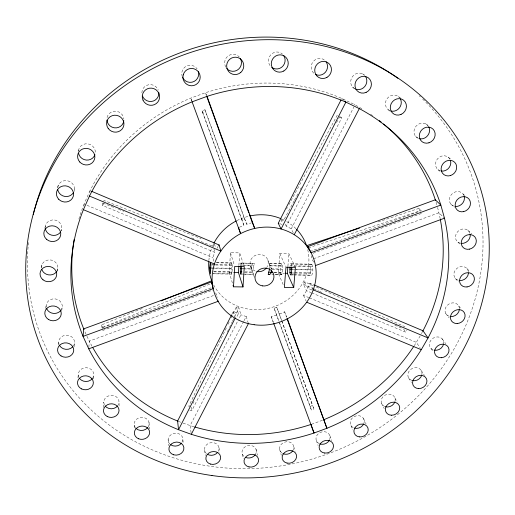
<?xml version="1.0" encoding="UTF-8"?>
<svg xmlns="http://www.w3.org/2000/svg" width="515" height="515" viewBox="0 0 515 515"><rect width="100%" height="100%" fill="white"/><g stroke="black" fill="none" stroke-linecap="round" stroke-linejoin="round"><path stroke-width="0.39" stroke-dasharray="2.58 1.93" d="M119.055 405.923L119.074 402.048M103.586 407.571L103.772 402.131M310.642 273.246C310.796 270.542 310.075 265.837 311.858 264.304C313.03 267.684 313.429 271.856 311.781 275.216L294.207 274.971M102.691 328.589L102.743 327.295L101.655 324.849L142.475 308.401M101.655 324.849L101.507 328.074L213.062 287.119M93.492 378.943L93.666 375.956M232.381 283.038L229.297 272.461L230.443 252.717L239.675 252.878L244.033 265.804M231.737 274.083L231.312 273.909L231.016 271.675L231.531 262.914L231.956 263.049L232.252 265.276L232.317 268.746L231.737 274.083L212.804 273.813M213.731 261.202L212.824 257.661A51.616 47.824 -20.9 0 1 214.877 252.408L102.704 205.517L102.846 203.116L104.043 200.464L201.069 238.606M238.896 265.495L239.675 252.878M88.857 347.29L89.307 341.117L86.913 336.192M283.153 284.583L278.319 273.162L279.825 253.58L288.915 253.741L295.063 266.635M281.795 274.791L281.196 274.617L280.765 272.396L280.913 265.676L281.441 263.706L282.04 263.847L282.478 266.055L282.593 269.5L281.795 274.791L274.907 274.695M287.911 266.255L288.915 253.741M77.977 377.752L78.383 373.285M74.063 346.872L74.559 342.224M89.9 192.198L90.067 190.666A187.37 174.012 -20.9 0 1 190.775 98.101L205.44 92.732A187.37 174.012 -20.9 0 1 341.786 98.462L353.361 103.991M83.9 205.491L85.11 201.545L90.067 190.666M254.41 277.385L253.084 273.652A13.751 7.493 -5 0 1 252.826 272.416A9.425 8.729 -20.9 0 1 253.052 269.055A13.474 12.83 29.8 0 1 254.037 265.611L254.41 263.41L253.18 263.262L240.859 263.062L240.453 265.045L251.674 265.219A13.3 7.307 -4.9 0 1 253.174 263.255M58.35 344.722L58.678 342.391M61.761 310.436L62.18 307.539M74.076 191.239L74.45 188.941M78.319 151.532L78.589 149.968M57.262 271.257L57.892 267.568M61.459 230.881L61.729 229.375M45.584 308.382L46.26 304.771M41.367 267.491L42.011 264.555M57.732 187.602L58.234 185.329M44.844 228.254L45.365 226.001M311.337 264.182L290.621 263.854L290.067 265.817L310.899 266.146M102.704 205.517L103.605 203.522M213.468 247.129L213.268 246.389L214.459 243.962M226.31 327.933L188.741 406.251L190.614 406.94M228.048 324.302L229.439 321.405M231.184 317.774L236.398 306.901L238.915 307.912L240.911 314.807L238.728 319.075M192.977 403.548L194.02 401.372M227.43 331.821L229.169 328.203M229.516 327.476L232.304 321.682M232.651 320.954L234.389 317.33M234.737 316.609L238.915 307.912M313.474 285.754L304.693 281.814L303.425 284.222L306.522 290.711L310.957 292.565M231.982 314.176L233.443 311.311A51.616 47.824 -20.9 0 0 238.355 313.777L236.173 318.051M189.861 410.152L191.747 410.841L238.361 319.789M293.241 232.774L291.22 228.892A51.616 47.824 -20.9 0 0 286.269 226.207L341.696 117.948L339.958 116.242M243.659 321.437L190.144 425.564L191.194 433.514M244.026 320.729L246.222 316.448A51.616 47.824 -20.9 0 1 240.911 314.807M291.22 228.892L353.876 106.985M286.61 208.936L287.376 207.526M288.902 204.7L337.344 114.993M294.129 200.895L283.443 220.645L281.293 219.699M294.516 200.187L297.953 193.84M300.245 189.604L301.391 187.492M336.52 122.589L339.572 116.944M422.21 332.233L421.418 333.701M311.697 292.874L405.691 332.156L407.011 329.825M420.195 335.889L416.358 342.346A187.37 174.012 -20.9 0 1 414.202 345.726M243.408 274.25L253.444 274.392L252.595 271.984A12.63 12.019 29.1 0 1 252.299 271.347L252.067 270.781M269.178 263.571L282.04 263.847M269.068 263.635L270.195 265.862A12.804 12.206 28.6 0 1 270.491 266.506L270.723 267.079A13.763 13.126 28.5 0 1 271.302 269.055M102.743 327.295L210.242 283.958M281.57 320.143L276.748 307.268L274.128 308.228L278.821 321.07M322.409 420.272L312.129 424.057M239.494 227.263A51.616 47.824 -20.9 0 1 243.898 225.287L241.78 219.705L243.138 219.184L244.503 218.701L246.672 224.27A51.616 47.824 -20.9 0 1 250.947 223.021M309.972 251.545L421.264 210.686L418.998 208.356L377.012 222.3M102.607 330.527L213.281 289.9M313.088 253.258L421.997 213.274M213.429 295.546L89.307 341.117A187.37 174.012 -20.9 0 0 92.623 347.329M313.609 258.762L438.909 212.759L443.917 217.665M310.049 406.419L312.579 405.485L313.944 409.084L311.395 410.017L279.098 321.824M241.78 219.705L202.041 110.834L204.931 109.779L246.672 224.27M202.041 110.834L202.704 112.54L205.614 111.472M308.395 247.87L419.731 210.925L418.998 208.356M212.174 264.601L214.549 264.639M215.341 264.652L231.151 264.897M281.441 263.706L269.229 263.513A12.643 6.953 -4.6 0 1 269.416 263.886L269.532 264.169A13.59 7.474 -4.6 0 1 269.789 265.502L280.913 265.676M211.678 264.955L214.845 265.006M215.637 265.019L232.252 265.276M240.859 263.062L241.316 263.197L241.644 265.418L254.037 265.611M270.195 265.862L282.478 266.055M290.621 263.854L291.252 263.995L291.722 266.197L312.566 266.525M212 267.955L230.958 268.238M242.649 268.418L251.455 268.547A13.57 12.914 29.2 0 0 252.067 270.781M271.135 268.843L280.656 268.991M294.606 269.197L310.603 269.442M211.543 268.431L213.937 268.47M214.742 268.482L232.317 268.746M241.715 268.882L243.228 268.907M243.981 268.92L253.052 269.055M272.158 269.339L282.593 269.5M291.844 269.635L312.882 269.95M213.776 271.424L231.016 271.675M244.921 271.875L252.595 271.984M273.916 272.3L280.765 272.396M294.683 272.602L310.564 272.828M213.764 271.849L232.117 272.113M244.522 272.293L252.826 272.416M274.315 272.725L282.329 272.841M291.567 272.976L293.904 273.008M294.683 273.021L312.579 273.278M229.297 272.461L233.115 272.512M278.319 273.162L284.338 273.253M213.332 273.652L231.312 273.909M240.634 274.038L253.683 274.225M275.113 274.527L281.196 274.617M291.96 274.765L293.55 274.791M294.342 274.804L311.781 275.216M271.843 274.649L274.141 274.682M291.007 274.92L293.408 274.959M216.59 262.676L231.531 262.914M216.255 262.798L231.956 263.049M241.316 263.197L254.41 263.41M291.252 263.995L311.929 264.324M183.044 423.118L190.144 425.564A187.37 174.012 -20.9 0 0 193.968 426.748M180.701 422.242L179.143 421.637M102.846 203.116L115.534 208.086M118.514 209.257L123.735 211.305M191.632 237.911L193.872 238.786M196.852 239.958L213.268 246.389M87.035 205.324L212.824 257.661M306.522 290.711A51.616 47.824 -20.9 0 1 303.522 295.398L308.717 297.561M309.464 297.87L416.358 342.346L420.382 348.359M304.693 281.814L307.809 288.271L312.251 290.132M307.809 288.271A51.616 47.824 -20.9 0 0 309.972 283.199L313.661 284.756M316.403 287.061L404.951 326.742M303.425 284.222L312.933 288.477M313.667 288.799L318.785 291.091M319.519 291.419L323.175 293.054M394.863 325.132L402.91 328.731M339.07 116.693L341.696 117.948M354.172 104.416L354.97 104.841M398.501 96.614L400.419 97.966M362.612 73.864L364.543 75.248M425.776 123.858L428.853 126.098M388.213 109.727L390.048 111.163M448.333 157.262L451.262 159.547M415.631 136.398L418.592 138.76M352.582 87.074L354.429 88.554M438.001 169.647L440.261 171.559M463.011 193.962L464.813 195.5M341.786 98.462L344.129 100.547M450.831 204.082L454.307 207.268M467.839 230.231L471.656 233.855M457.938 242.134L460.05 244.271M467.034 268.618L469.712 271.463M455.344 278.441L458.447 281.937M458.711 305.974L461.073 308.807M445.72 313.493L449.189 317.897M442.16 338.831L445.72 343.679M430.952 348.417L433.096 351.507M403.638 329.059L405.691 332.156M421.225 370.459L424.515 375.609M408.64 377.933L411.395 382.503M394.941 397.986L397.181 402.035M313.59 262.103L312.103 259.315A51.616 47.824 -20.9 0 0 311.298 255.704M381.415 403.174L384.248 408.633M285.213 224.122L286.269 226.207M280.894 219.532L282.632 223.001M309.972 283.199L312.624 288.567M363.474 418.457L366.101 424.064M303.522 295.398L306.045 300.85M279.825 253.58L285.645 266.487M86.044 334.293L84.363 330.43M207.043 96.363L205.44 92.732L206.257 94.998M350.985 425.628L352.852 429.89M267.787 259.914L269.57 264.259M270.755 267.163L271.656 269.364M279.375 314.111A51.616 47.824 -20.9 0 0 284.557 311.742L286.81 317.395M253.103 273.697L253.245 274.025A12.791 6.965 -4.9 0 0 253.444 274.392M329.812 435.516L331.789 440.583M274.128 308.228L278.911 321.115M191.883 101.114L190.775 98.101L191.831 101.082M276.709 315.09A51.616 47.824 -20.9 0 1 271.225 316.641L273.446 322.673M202.704 112.54L243.898 225.287M279.188 321.869L311.395 410.017M281.847 320.897L313.944 409.084M276.748 307.268L281.435 320.111M281.711 320.864L312.579 405.485M204.931 109.779L244.503 218.701M316.287 440.499L318.135 445.61M271.225 316.641L273.323 322.435M284.557 311.742L286.469 317.028M250.47 266.268L252.041 270.697M293.756 446.698L295.159 451.134M230.443 252.717L234.235 264.897M436.063 202.228L437.016 205.446M246.222 316.448L248.114 322.718M279.6 449.338L281.319 455.286M236.398 306.901L238.355 313.777M233.443 311.311L234.898 316.622M235.027 317.073L235.149 317.523M214.504 243.885L215.315 246.878M437.57 207.461L438.909 212.759A187.37 174.012 -20.9 0 1 440.216 218.869M213.963 248.996L214.877 252.408M256.052 449.325L257.519 455.292M216.641 295.288L216.435 294.438A51.616 47.824 -20.9 0 1 215.019 291.767M216.957 296.569L217.163 297.425M242.365 454.153L243.357 458.672M218.978 447.735L219.783 452.234M204.532 450.207L205.337 455.485M191.239 407.172L191.747 410.841M182.883 439.688L183.308 443.415M168.115 439.649L168.637 445.623M149.054 422.596L149.395 428.969M134.248 425.287L134.351 429.298M241.644 265.418L241.651 265.856M216.995 248.301A51.616 47.824 -20.9 0 1 218.109 246.46M279.98 223.761A51.616 47.824 -20.9 0 1 282.014 224.443M307.745 249.736A50.573 47.007 -20.9 0 1 275.274 306.258A50.573 47.007 -20.9 0 1 213.706 285.027M208.839 260.642A50.573 47.007 -20.9 0 1 211.536 248.61M212.334 246.582A50.573 47.007 -20.9 0 1 213.538 243.93M236.984 220.542A50.573 47.007 -20.9 0 1 249.447 216.075M281.608 218.952A50.573 47.007 -20.9 0 1 284.241 220.201M286.778 221.592A50.573 47.007 -20.9 0 1 295.951 228.679M422.648 99.028A229.793 213.693 -20.9 0 1 327.546 453.973A229.793 213.693 -20.9 0 1 28.544 241.934M419.223 95.751A229.793 213.693 -20.9 0 1 420.375 96.833M78.879 219.055A187.37 174.012 -20.9 0 1 84.074 204.088M355.672 105.221A187.37 174.012 -20.9 0 1 361.871 108.742M370.485 114.221A187.37 174.012 -20.9 0 1 373.053 115.997M353.206 427.637A7.216 6.193 -23.4 0 1 351.03 419.596A7.216 6.193 -23.4 0 1 359.985 415.927A7.216 6.193 -23.4 0 1 363.97 423.221M319.139 443.589A7.204 6.18 -20.7 0 1 316.88 435.452A7.204 6.18 -20.7 0 1 326.111 432.053A7.204 6.18 -20.7 0 1 329.619 439.733M281.731 452.917A7.223 6.193 -18 0 1 281.061 444.58A7.223 6.193 -18 0 1 290.473 442.391A7.223 6.193 -18 0 1 293.061 450.284M243.82 456.264A7.261 6.244 -15.3 0 1 243.743 447.986A7.261 6.244 -15.3 0 1 253.116 446.17A7.261 6.244 -15.3 0 1 255.71 453.973M206.418 453.58A7.326 6.322 -12.5 0 1 206.135 445.211A7.326 6.322 -12.5 0 1 215.624 443.357A7.326 6.322 -12.5 0 1 218.373 451.243M170.188 444.361A7.416 6.425 -9.8 0 1 169.744 435.851A7.416 6.425 -9.8 0 1 179.387 434.003A7.416 6.425 -9.8 0 1 182.22 442.057M135.381 427.733A7.525 6.56 -6.9 0 1 136.591 419.21A7.525 6.56 -6.9 0 1 146.363 418.669A7.525 6.56 -6.9 0 1 148.159 427.025M104.371 404.796A7.654 6.721 -4.1 0 1 111.51 395.346A7.654 6.721 -4.1 0 1 118.398 404.713M78.866 377.36A7.796 6.901 -1.1 0 1 86.43 367.716A7.796 6.901 -1.1 0 1 92.829 377.939M59.051 344.4A7.944 7.094 1.9 0 1 67.755 335.271A7.944 7.094 1.9 0 1 73.182 346.325M46.196 306.863A8.086 7.307 5 0 1 55.678 298.97A8.086 7.307 5 0 1 61.394 309.624M41.509 268A8.227 7.519 8.2 0 1 51.185 260.049A8.227 7.519 8.2 0 1 57.004 271.006M45.223 227.411A8.349 7.738 11.6 0 1 55.111 220.092A8.349 7.738 11.6 0 1 61.304 230.72M57.661 187.46A8.452 7.944 15.3 0 1 67.742 180.817A8.452 7.944 15.3 0 1 74.07 191.181M78.447 150.773A8.523 8.131 19.4 0 1 87.853 143.846A8.523 8.131 19.4 0 1 95.301 153.142M107.069 117.549A8.555 8.285 24.7 0 1 123.864 119.029M141.857 92.809A8.555 8.407 34.1 0 1 158.279 90.067M182.284 76.754A8.53 8.465 73.8 0 1 197.091 68.836M225.776 67.117A8.555 8.395 -74 0 1 239.411 57.12M270.002 65.547A8.555 8.266 -65.6 0 1 282.516 54.146M313.706 73.182A8.517 8.105 -60.6 0 1 313.41 61.291A8.517 8.105 -60.6 0 1 325.029 60.513M354.932 88.883A8.44 7.912 -56.5 0 1 352.254 76.857A8.44 7.912 -56.5 0 1 364.414 75.126M389.398 110.487A8.337 7.706 -52.9 0 1 387.293 98.384A8.337 7.706 -52.9 0 1 399.518 97.599M418.515 138.445A8.208 7.493 -49.6 0 1 415.914 126.336A8.208 7.493 -49.6 0 1 428.371 126.169M440.673 170.948A8.066 7.274 -46.3 0 1 437.415 158.961A8.066 7.274 -46.3 0 1 450.052 159.393M454.507 206.322A7.918 7.068 -43.2 0 1 451.546 194.393A7.918 7.068 -43.2 0 1 464.015 195.732M460.532 243.292A7.777 6.869 -40.2 0 1 457.867 231.454A7.777 6.869 -40.2 0 1 470.086 233.649M458.208 280.269A7.635 6.695 -37.3 0 1 456.799 268.45A7.635 6.695 -37.3 0 1 468.418 271.695M449.247 316.287A7.513 6.541 -34.5 0 1 445.25 308.762A7.513 6.541 -34.5 0 1 453.033 302.852A7.513 6.541 -34.5 0 1 459.419 308.569M432.98 349.794A7.403 6.412 -31.7 0 1 429.877 342.037A7.403 6.412 -31.7 0 1 438.02 336.939A7.403 6.412 -31.7 0 1 443.679 343.093M411.949 380.431A7.319 6.309 -28.9 0 1 408.221 372.828A7.319 6.309 -28.9 0 1 416.577 367.665A7.319 6.309 -28.9 0 1 421.952 374.257M384.66 406.496A7.255 6.232 -26.1 0 1 381.718 398.655A7.255 6.232 -26.1 0 1 390.396 394.245A7.255 6.232 -26.1 0 1 395.069 401.204M255.092 271.012A9.225 8.575 -20.9 0 1 251.056 259.354A9.225 8.575 -20.9 0 1 263.725 255.382A9.225 8.575 -20.9 0 1 266.847 267.33M269.796 265.502A9.328 8.652 -20.9 0 1 269.77 267.794M251.455 268.547A9.328 8.652 -20.9 0 1 251.674 265.219"/><path stroke-width="0.77" d="M209.631 267.916L210.3 262.579L210.757 262.714L210.886 264.942L210.435 273.78L209.631 267.916L211.214 267.942M233.482 286.816L234.711 266.416L244.29 266.564L242.996 286.932L233.482 286.816L233.044 285.304M242.996 286.932L238.458 272.59L238.844 266.281M241.664 266.5L241.091 274.212L240.634 274.038L240.312 271.811L240.408 265.714M293.724 287.55L295.404 267.349L285.973 267.208L284.364 287.434L293.724 287.55L287.344 273.298L287.846 267.04M291.754 267.06L291.567 272.976L291.007 274.92L290.376 274.746L289.919 272.532L289.964 267.143M269.603 268.618A9.328 8.652 -20.9 0 1 269.551 268.824A13.319 12.682 27.9 0 1 268.598 272.223L268.264 274.431L269.551 274.617A13.487 7.358 -4.6 0 0 271.102 272.68A9.425 8.729 -20.9 0 0 271.424 270.163M83.391 209.695L89.488 196.041A190.679 176.587 -20.9 0 1 192.101 101.828L207.043 96.363A190.679 176.587 -20.9 0 1 345.887 102.118L359.296 108.601A190.679 176.587 -20.9 0 1 440.834 205.054L444.477 218.206A190.679 176.587 -20.9 0 1 428.049 337.943L421.276 349.698A190.679 176.587 -20.9 0 1 326.909 428.28L314.028 433.025A190.679 176.587 -20.9 0 1 191.297 434.306L178.544 429.722A190.679 176.587 -20.9 0 1 88.747 348.829L83.057 336.398A190.679 176.587 -20.9 0 1 83.391 209.695L214.459 264.002L214.349 263.596M231.615 314.897L177.598 421.019L178.544 429.722L235.271 317.974M344.715 101.069L345.887 102.118L281.074 229.001L278.267 223.253L341.065 99.884M191.297 434.306L248.391 323.626L248.249 323.169M294.245 234.718L359.296 108.601M422.603 331.499L422.995 330.765A187.37 174.012 -20.9 0 0 440.364 219.635M161.034 300.927L211.588 280.823M211.568 281.93L83.72 328.86L83.057 336.398L213.165 288.638L211.568 281.93A51.616 47.824 -20.9 0 0 212.734 286.16M307.777 246.614L435.297 199.801L440.834 205.054L311.066 252.698L307.777 246.614A51.616 47.824 -20.9 0 1 309.348 249.975M88.747 348.829L218.109 301.327L218.006 300.889M315.45 265.586L444.477 218.206M359.451 228.132L306.773 245.623L306.889 245.932M194.741 426.974A187.37 174.012 -20.9 0 0 310.918 424.463L311.318 424.328M240.248 268.379L241.844 268.405M289.803 269.126L292.205 269.165M240.312 271.811L241.85 271.83M268.592 272.223L271.637 272.261M289.919 272.532L291.509 272.551M271.109 272.68L272.712 272.699M233.874 272.525L238.458 272.59M285.091 273.265L287.344 273.298M268.264 274.431L269.789 274.45M178.37 421.334L177.598 421.019A187.37 174.012 -20.9 0 1 92.623 347.329M306.676 302.208L421.276 349.698M89.488 196.041L220.851 251.101L219.094 244.96L91.548 191.29M314.401 285.065L422.995 330.765L428.049 337.943L313.249 289.829L312.837 288.986M307.133 246.279L308.195 248.256M84.042 329.645L83.72 328.86A187.37 174.012 -20.9 0 1 74.134 239.475M252.678 223.401L254.738 228.441L207.043 96.363M287.016 318.54L326.909 428.28L287.376 318.811M211.762 281.293L211.62 280.907M192.101 101.828L240.614 233.623L238.767 228.486M273.723 323.426L314.028 433.025L310.918 424.463M273.645 323.336L273.813 323.793M206.805 96.511L235.464 175.84M236.005 177.347L240.099 188.683M240.647 190.19L244.741 201.526M245.288 203.039L248.835 212.856M249.382 214.369L252.382 222.68A51.616 47.824 -20.9 0 0 252.022 222.757M238.638 228.126L238.509 227.765A51.616 47.824 -20.9 0 1 238.838 227.598M435.555 200.612L435.297 199.801A187.37 174.012 -20.9 0 0 383.495 123.967M211.504 280.591L212.766 285.877M211.401 279.857A50.573 47.007 -20.9 0 1 208.775 261.44M213.867 243.273A50.573 47.007 -20.9 0 1 236.276 220.909M250.226 215.907A50.573 47.007 -20.9 0 1 280.939 218.669M296.511 229.246A50.573 47.007 -20.9 0 1 306.348 245.011M33.256 214.62A229.793 213.693 -20.9 0 1 397.87 78.28M413.764 346.402A187.37 174.012 -20.9 0 1 323.594 419.796M379.285 120.6A187.37 174.012 -20.9 0 1 381.106 122.029M218.695 245.558A51.616 47.824 -20.9 0 1 219.094 244.96M278.267 223.253A51.616 47.824 -20.9 0 1 278.956 223.446M363.712 423.858A7.216 6.193 -23.4 0 1 354.468 428.126M329.31 440.351A7.204 6.18 -20.7 0 1 319.77 443.859M292.7 450.87A7.223 6.193 -18 0 1 282.889 453.618M255.369 454.545A7.261 6.244 -15.3 0 1 245.52 457.384M217.671 452.344A7.326 6.322 -12.5 0 1 207.526 454.365M181.55 443.106A7.416 6.425 -9.8 0 1 170.716 444.767M147.792 427.527A7.525 6.56 -6.9 0 1 135.818 428.235M117.665 405.852A7.654 6.721 -4.1 0 1 105.079 405.929M92.417 378.525A7.796 6.901 -1.1 0 1 79.542 378.461M72.699 346.891A7.944 7.094 1.9 0 1 59.605 345.578M60.97 310.268A8.086 7.307 5 0 1 53.071 313.352A8.086 7.307 5 0 1 46.492 308.15M56.592 271.663A8.227 7.519 8.2 0 1 48.532 274.856A8.227 7.519 8.2 0 1 41.812 269.403M60.577 232.033A8.349 7.738 11.6 0 1 51.597 235.155A8.349 7.738 11.6 0 1 45.262 228.158M73.49 192.488A8.452 7.944 15.3 0 1 64.819 196.427A8.452 7.944 15.3 0 1 57.77 189.848M94.934 154.706A8.523 8.131 19.4 0 1 86.365 160.075A8.523 8.131 19.4 0 1 78.557 153.283M123.832 120.748A8.555 8.285 24.7 0 1 106.908 120.117M158.845 92.488A8.555 8.407 34.1 0 1 142.475 96.093M198.423 71.669A8.53 8.465 73.8 0 1 182.587 77.462M240.389 58.523A8.555 8.395 -74 0 1 226.761 68.508M283.636 55.446A8.555 8.266 -65.6 0 1 271.785 67.388M326.111 61.781A8.517 8.105 -60.6 0 1 325.532 72.094A8.517 8.105 -60.6 0 1 315.669 74.514M365.444 76.323A8.44 7.912 -56.5 0 1 364.987 86.25A8.44 7.912 -56.5 0 1 355.582 89.166M400.361 98.841A8.337 7.706 -52.9 0 1 399.382 107.938A8.337 7.706 -52.9 0 1 390.795 111.021M428.731 126.767A8.208 7.493 -49.6 0 1 427.675 135.619A8.208 7.493 -49.6 0 1 419.249 138.677M450.541 160.654A8.066 7.274 -46.3 0 1 441.432 171.083M464.208 196.35A7.918 7.068 -43.2 0 1 455.241 206.438M470.208 234.293A7.777 6.869 -40.2 0 1 461.228 243.395M468.47 273.008A7.635 6.695 -37.3 0 1 459.509 280.533M459.412 309.238A7.513 6.541 -34.5 0 1 450.471 316.538M443.608 343.763A7.403 6.412 -31.7 0 1 434.158 350.161M421.817 374.92A7.319 6.309 -28.9 0 1 412.592 380.598M394.876 401.861A7.255 6.232 -26.1 0 1 385.291 406.715M266.307 268.077A9.225 8.575 -20.9 0 1 256.856 271.547M211.98 475.532A233.868 216.873 -20.9 0 0 477.057 178.287A233.868 216.873 -20.9 0 0 83.43 122.564A233.868 216.873 -20.9 0 0 211.98 475.532M254.14 324.72A52.524 48.519 -20.9 0 0 313.332 257.796A52.524 48.519 -20.9 0 0 224.881 245.938A52.524 48.519 -20.9 0 0 254.14 324.72M359.464 436.9A7.332 6.264 -23.4 0 0 367.916 427.901A7.332 6.264 -23.4 0 0 355.801 426.684A7.332 6.264 -23.4 0 0 359.464 436.9M324.72 453.058A7.326 6.251 -20.7 0 0 333.199 444.194A7.326 6.251 -20.7 0 0 321.045 442.874A7.326 6.251 -20.7 0 0 324.72 453.058M287.113 463.114A7.339 6.27 -18 0 0 296.46 455.009A7.339 6.27 -18 0 0 284.538 452.556A7.339 6.27 -18 0 0 287.113 463.114M249.06 466.944A7.384 6.322 -15.3 0 0 258.446 458.871A7.384 6.322 -15.3 0 0 246.382 456.335A7.384 6.322 -15.3 0 0 249.06 466.944M210.403 464.073A7.448 6.399 -12.6 0 0 220.587 456.728A7.448 6.399 -12.6 0 0 208.749 453.11A7.448 6.399 -12.6 0 0 210.403 464.073M173.652 454.797A7.545 6.508 -9.9 0 0 183.836 447.316A7.545 6.508 -9.9 0 0 171.733 443.692A7.545 6.508 -9.9 0 0 173.652 454.797M138.625 438.793A7.654 6.644 -7.1 0 0 149.62 432.04A7.654 6.644 -7.1 0 0 137.743 427.315A7.654 6.644 -7.1 0 0 138.625 438.793M107.268 416.526A7.789 6.811 -4.3 0 0 119.036 410.577A7.789 6.811 -4.3 0 0 107.468 404.726A7.789 6.811 -4.3 0 0 107.268 416.526M81.486 388.889A7.931 6.998 -1.4 0 0 93.35 382.729A7.931 6.998 -1.4 0 0 81.428 376.774A7.931 6.998 -1.4 0 0 81.486 388.889M61.047 355.929A8.086 7.197 1.6 0 0 73.709 350.689A8.086 7.197 1.6 0 0 62.218 343.511A8.086 7.197 1.6 0 0 61.047 355.929M48.378 319.422A8.234 7.416 4.6 0 0 61.234 314.066A8.234 7.416 4.6 0 0 49.472 306.625A8.234 7.416 4.6 0 0 48.378 319.422M42.996 279.806A8.375 7.641 7.8 0 0 56.618 275.596A8.375 7.641 7.8 0 0 45.532 266.815A8.375 7.641 7.8 0 0 42.996 279.806M46.749 239.481A8.504 7.86 11.1 0 0 60.635 235.407A8.504 7.86 11.1 0 0 49.537 226.156A8.504 7.86 11.1 0 0 46.749 239.481M58.704 199.247A8.613 8.073 14.6 0 0 73.194 196.576A8.613 8.073 14.6 0 0 63.113 185.966A8.613 8.073 14.6 0 0 58.704 199.247M79.799 162.025A8.684 8.272 18.5 0 0 94.445 159.476A8.684 8.272 18.5 0 0 84.454 148.481A8.684 8.272 18.5 0 0 79.799 162.025M108.227 128.473A8.716 8.433 23.4 0 0 123.175 127.372A8.716 8.433 23.4 0 0 114.414 115.238A8.716 8.433 23.4 0 0 108.227 128.473M142.99 100.065A8.71 8.568 31.7 0 0 157.918 101.912A8.71 8.568 31.7 0 0 151.874 88.174A8.71 8.568 31.7 0 0 142.99 100.065M183.218 74.849A8.684 8.633 75 0 0 193.795 85.503A8.684 8.633 75 0 0 197.657 70.993A8.684 8.633 75 0 0 183.218 74.849M240.775 72.422A8.716 8.549 -71.8 0 0 238.065 57.648A8.716 8.549 -71.8 0 0 226.787 67.562A8.716 8.549 -71.8 0 0 240.775 72.422M283.784 71.006A8.716 8.414 -64.4 0 0 284.216 56.006A8.716 8.414 -64.4 0 0 271.296 63.48A8.716 8.414 -64.4 0 0 283.784 71.006M326.948 77.366A8.671 8.246 -59.7 0 0 327.572 62.527A8.671 8.246 -59.7 0 0 314.742 69.956A8.671 8.246 -59.7 0 0 326.948 77.366M366.114 92.391A8.594 8.047 -55.9 0 0 368.373 77.868A8.594 8.047 -55.9 0 0 355.067 83.894A8.594 8.047 -55.9 0 0 366.114 92.391M401.031 114.42A8.491 7.834 -52.4 0 0 403.618 100.213A8.491 7.834 -52.4 0 0 390.409 105.981A8.491 7.834 -52.4 0 0 401.031 114.42M428.969 142.81A8.356 7.609 -49.1 0 0 433.076 129.181A8.356 7.609 -49.1 0 0 419.661 133.469A8.356 7.609 -49.1 0 0 428.969 142.81M450.483 175.57A8.214 7.384 -46 0 0 454.719 162.322A8.214 7.384 -46 0 0 441.503 166.461A8.214 7.384 -46 0 0 450.483 175.57M463.577 211.646A8.06 7.171 -43 0 0 469.023 199.099A8.06 7.171 -43 0 0 455.82 201.938A8.06 7.171 -43 0 0 463.577 211.646M469.564 249.138A7.912 6.965 -40 0 0 474.882 236.919A7.912 6.965 -40 0 0 461.897 239.816A7.912 6.965 -40 0 0 469.564 249.138M467.054 286.932A7.77 6.785 -37.1 0 0 473.356 275.435A7.77 6.785 -37.1 0 0 460.5 277.179A7.77 6.785 -37.1 0 0 467.054 286.932M457.198 323.529A7.641 6.624 -34.3 0 0 464.388 312.772A7.641 6.624 -34.3 0 0 451.726 313.429A7.641 6.624 -34.3 0 0 457.198 323.529M441.336 357.725A7.525 6.489 -31.5 0 0 448.282 347.155A7.525 6.489 -31.5 0 0 435.735 347.979A7.525 6.489 -31.5 0 0 441.336 357.725M418.695 388.6A7.442 6.386 -28.8 0 0 426.459 378.744A7.442 6.386 -28.8 0 0 414.112 378.525A7.442 6.386 -28.8 0 0 418.695 388.6M391.567 415.238A7.371 6.309 -26.1 0 0 399.183 405.517A7.371 6.309 -26.1 0 0 386.862 405.376A7.371 6.309 -26.1 0 0 391.567 415.238M262.547 285.889A9.579 8.852 -20.9 0 0 273.465 273.774A9.579 8.852 -20.9 0 0 257.358 271.469A9.579 8.852 -20.9 0 0 262.547 285.889"/></g></svg>
